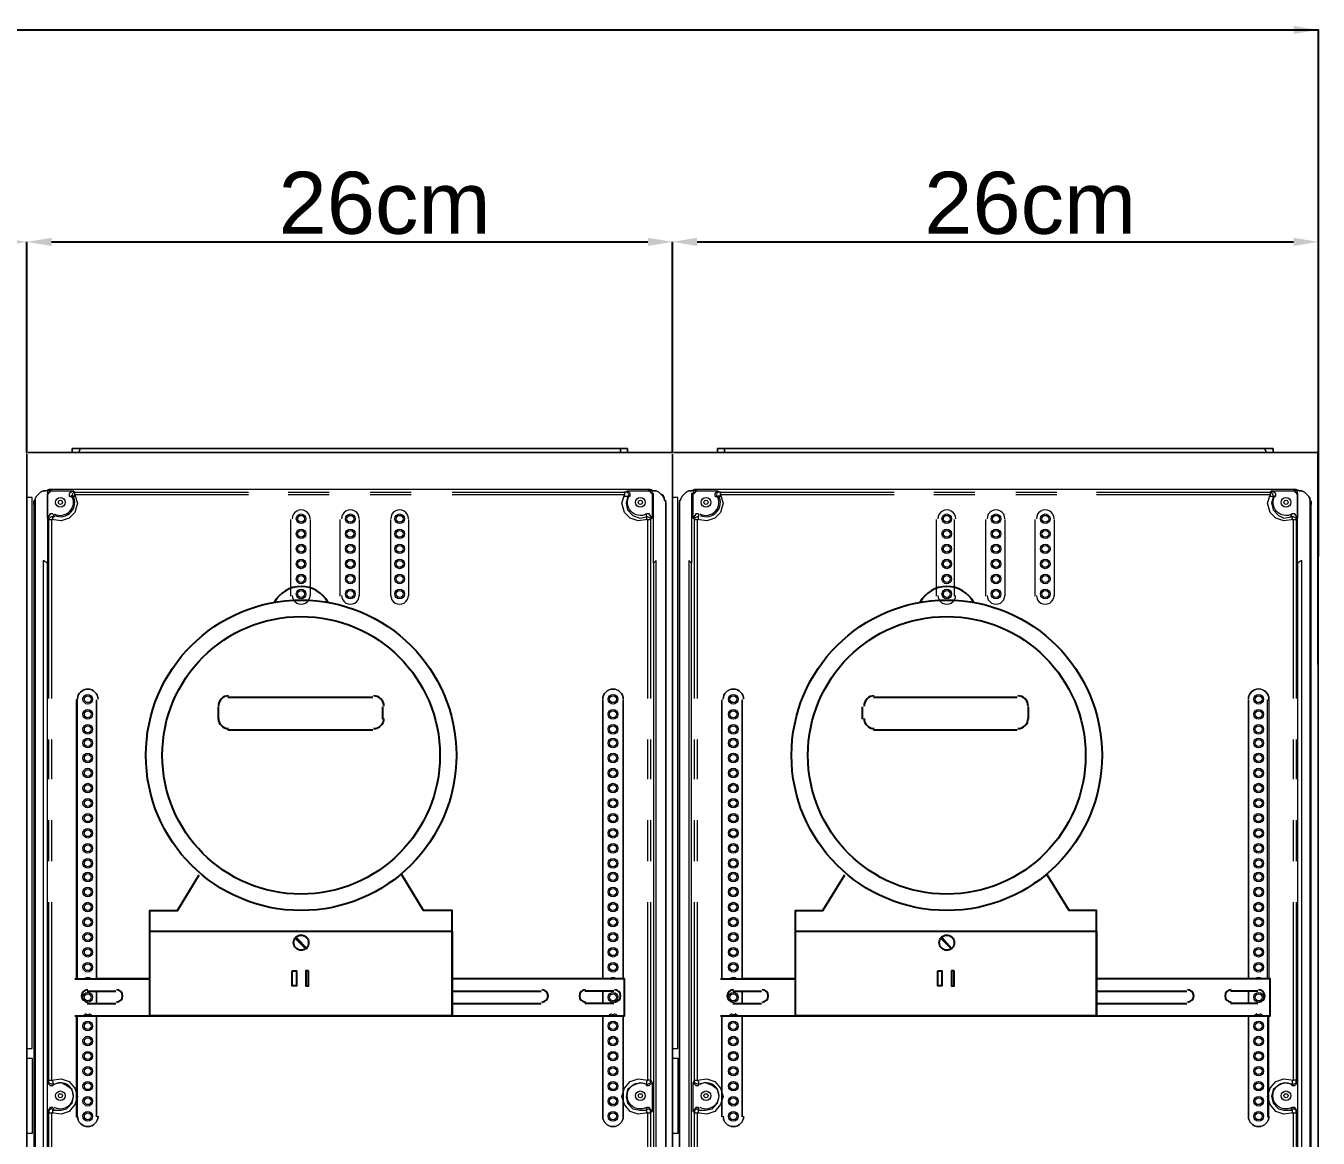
# Model space of a CAD drawing. Header units: millimetres. Extents: x -305 to 1353, y -289 to 1176.
# Drawn here: x -98.4 to -45.3, y 446.4 to 492.1 of the extents above; entities that cross this region are included whole.
import ezdxf

# ---------------------------------------------------------------- set-up
doc = ezdxf.new("R2010")
doc.units = ezdxf.units.MM
doc.header["$MEASUREMENT"] = 0
doc.layers.add('PDF_0', color=7, linetype='Continuous')
doc.layers.add('PDF_Text', color=7, linetype='Continuous')
doc.styles.add('PDF Arial', font='arial.ttf')

msp = doc.modelspace()

# ---------------------------------------------------------------- linework, layer by layer
at = {"layer": 'PDF_0', "color": 150, "lineweight": 25, "true_color": 0x007eff}
for points in [[(-230.815, 478.98), (-230.815, 491.896), (-45.328, 491.896), (-45.328, 470.276)], [(-98.34, 474.544), (-98.34, 483.192)], [(-97.329, 483.192), (-72.845, 483.192)], [(-71.834, 474.544), (-71.834, 483.192)], [(-70.823, 483.192), (-46.339, 483.192)]]:
    msp.add_lwpolyline(points, dxfattribs=at)
at = {"layer": 'PDF_0', "lineweight": 18}
for points in [[(-98.34, 421.587), (-98.34, 474.487), (-98.34, 421.587)], [(-98.34, 474.487), (-98.34, 421.587)], [(-98.284, 474.544), (-71.89, 474.544)], [(-71.834, 421.587), (-71.834, 474.487), (-71.834, 421.587)], [(-71.834, 474.487), (-71.834, 421.587)], [(-71.778, 474.544), (-45.384, 474.544)], [(-45.328, 421.587), (-45.328, 474.487), (-45.328, 421.587)], [(-45.328, 474.487), (-45.328, 421.587)], [(-72.62, 469.995), (-72.62, 472.859), (-72.676, 472.859), (-72.676, 472.915), (-72.676, 472.971), (-72.733, 472.971), (-72.789, 473.027), (-97.386, 473.027), (-97.442, 472.971), (-97.498, 472.971), (-97.498, 472.915), (-97.498, 472.859), (-97.498, 469.995)], [(-97.273, 472.017), (-97.386, 472.017), (-97.498, 471.848), (-97.498, 472.803), (-97.498, 472.859), (-97.442, 472.859), (-97.442, 472.915), (-97.386, 472.915), (-97.386, 472.971), (-97.329, 472.971), (-96.431, 472.971), (-96.599, 472.859), (-96.599, 472.747)], [(-72.733, 473.027), (-97.442, 473.027)], [(-46.17, 469.995), (-46.17, 472.859), (-46.17, 472.915), (-46.17, 472.971), (-46.226, 472.971), (-46.283, 473.027), (-70.879, 473.027), (-70.935, 472.971), (-70.992, 472.971), (-70.992, 472.915), (-70.992, 472.859), (-71.048, 472.859), (-71.048, 469.995)], [(-70.767, 472.017), (-70.879, 472.017), (-70.992, 471.848), (-70.992, 472.803), (-70.992, 472.859), (-70.935, 472.859), (-70.935, 472.915), (-70.879, 472.915), (-70.879, 472.971), (-70.823, 472.971), (-69.981, 472.971), (-70.093, 472.859), (-70.093, 472.747)], [(-46.226, 473.027), (-70.935, 473.027)], [(-98.34, 450.059), (-98.116, 450.059), (-98.116, 472.69), (-98.34, 472.69)], [(-98.059, 472.41), (-98.059, 421.812)], [(-98.059, 472.41), (-98.059, 472.41)], [(-98.003, 472.578), (-98.003, 421.812)], [(-72.115, 472.41), (-72.115, 421.812), (-72.115, 472.578)], [(-71.834, 450.059), (-71.609, 450.059), (-71.609, 472.69), (-71.834, 472.69)], [(-71.553, 472.578), (-71.553, 421.812), (-71.553, 472.41)], [(-71.553, 472.41), (-71.553, 472.41)], [(-45.665, 472.578), (-45.665, 421.812), (-45.609, 421.812), (-45.609, 472.41)], [(-87.502, 468.647), (-87.502, 471.792)], [(-86.716, 471.792), (-86.716, 468.647)], [(-85.48, 468.647), (-85.48, 471.792)], [(-84.694, 471.792), (-84.694, 468.647)], [(-83.402, 468.647), (-83.402, 471.792)], [(-82.672, 471.792), (-82.672, 468.647)], [(-60.996, 468.647), (-60.996, 471.792)], [(-60.266, 471.792), (-60.266, 468.647)], [(-58.974, 468.647), (-58.974, 471.792)], [(-58.188, 471.792), (-58.188, 468.647)], [(-56.952, 468.647), (-56.952, 471.792)], [(-56.166, 471.792), (-56.166, 468.647)], [(-97.498, 423.16), (-97.498, 469.995), (-97.666, 470.107), (-97.666, 423.16)], [(-97.666, 470.107), (-97.666, 423.16), (-97.666, 422.935), (-97.61, 422.767), (-97.498, 422.598), (-97.386, 422.486), (-97.273, 422.374), (-97.105, 422.261), (-96.88, 422.205), (-96.712, 422.205), (-73.463, 422.205), (-73.238, 422.205), (-73.069, 422.261), (-72.901, 422.374), (-72.789, 422.486), (-72.676, 422.598), (-72.564, 422.767), (-72.508, 422.935), (-72.508, 423.16), (-72.508, 470.107)], [(-72.508, 423.16), (-72.508, 470.107), (-72.62, 469.995), (-72.62, 423.16)], [(-71.048, 423.16), (-71.048, 469.995), (-71.16, 470.107), (-71.16, 423.16)], [(-71.16, 470.107), (-71.16, 423.16), (-71.16, 422.935), (-71.104, 422.767), (-70.992, 422.598), (-70.879, 422.486), (-70.767, 422.374), (-70.599, 422.261), (-70.43, 422.205), (-70.205, 422.205), (-46.956, 422.205), (-46.788, 422.205), (-46.563, 422.261), (-46.395, 422.374), (-46.283, 422.486), (-46.17, 422.598), (-46.058, 422.767), (-46.002, 422.935), (-46.002, 423.16), (-46.002, 470.107)], [(-46.002, 423.16), (-46.002, 470.107), (-46.17, 469.995), (-46.17, 423.16)], [(-97.498, 469.995), (-97.498, 469.995)], [(-71.048, 469.995), (-71.048, 469.995)], [(-96.262, 452.923), (-96.262, 464.379), (-96.319, 464.379), (-96.319, 452.923)], [(-95.476, 464.379), (-95.476, 464.379)], [(-74.698, 464.379), (-74.698, 464.379)], [(-73.856, 464.379), (-73.856, 464.379)], [(-69.812, 464.379), (-69.812, 464.379)], [(-68.97, 464.379), (-68.97, 464.379)], [(-48.192, 464.379), (-48.192, 464.379)], [(-47.406, 452.923), (-47.406, 464.379), (-47.349, 464.379), (-47.349, 452.923)], [(-96.319, 451.407), (-96.319, 447.251), (-96.262, 447.251), (-96.262, 451.407)], [(-47.406, 451.407), (-47.406, 447.251), (-47.349, 447.251), (-47.349, 451.407)], [(-98.34, 449.666), (-98.116, 449.666), (-98.116, 446.577), (-98.34, 446.577)], [(-71.834, 449.666), (-71.609, 449.666), (-71.609, 446.577), (-71.834, 446.577)], [(-97.273, 447.644), (-97.386, 447.644), (-97.498, 447.476), (-97.498, 448.655), (-97.386, 448.543), (-97.273, 448.543)], [(-70.767, 447.644), (-70.879, 447.644), (-70.992, 447.476), (-70.992, 448.655), (-70.879, 448.543), (-70.767, 448.543)]]:
    msp.add_lwpolyline(points, dxfattribs=at)
for points in [[(-98.34, 421.587), (-98.34, 474.487)], [(-98.284, 474.544), (-71.89, 474.544)], [(-96.487, 474.544), (-96.487, 474.712), (-96.15, 474.712), (-73.968, 474.712), (-73.687, 474.712), (-73.687, 474.544), (-73.687, 474.712), (-73.968, 474.712), (-96.15, 474.712), (-96.487, 474.712)], [(-71.834, 421.587), (-71.834, 474.487)], [(-71.778, 474.544), (-45.384, 474.544)], [(-69.981, 474.544), (-69.981, 474.712), (-69.7, 474.712), (-47.518, 474.712), (-47.181, 474.712), (-47.181, 474.544), (-47.181, 474.712), (-47.518, 474.712), (-69.7, 474.712), (-69.981, 474.712)], [(-98.059, 472.41), (-98.059, 472.522), (-98.003, 472.634), (-97.947, 472.747), (-97.891, 472.803), (-97.779, 472.915), (-97.666, 472.971), (-97.554, 472.971), (-97.442, 473.027), (-97.554, 472.971), (-97.666, 472.971), (-97.779, 472.915), (-97.891, 472.803), (-97.947, 472.747), (-98.003, 472.634), (-98.059, 472.522)], [(-72.733, 473.027), (-72.62, 472.971), (-72.508, 472.971), (-72.396, 472.915), (-72.339, 472.859), (-72.227, 472.803), (-72.171, 472.69), (-72.171, 472.578), (-72.115, 472.522), (-72.115, 472.41), (-72.115, 472.522), (-72.171, 472.634), (-72.227, 472.747), (-72.283, 472.803), (-72.396, 472.915), (-72.508, 472.971), (-72.62, 472.971)], [(-71.553, 472.41), (-71.553, 472.522), (-71.497, 472.634), (-71.441, 472.747), (-71.385, 472.803), (-71.272, 472.915), (-71.16, 472.971), (-71.048, 472.971), (-70.935, 473.027), (-71.048, 472.971), (-71.16, 472.971), (-71.272, 472.915), (-71.385, 472.803), (-71.441, 472.747), (-71.497, 472.634), (-71.553, 472.522)], [(-46.226, 473.027), (-46.114, 472.971), (-46.002, 472.971), (-45.889, 472.915), (-45.833, 472.859), (-45.777, 472.803), (-45.665, 472.69), (-45.665, 472.578), (-45.609, 472.522), (-45.609, 472.41), (-45.609, 472.522), (-45.665, 472.634), (-45.721, 472.747), (-45.777, 472.803), (-45.889, 472.915), (-46.002, 472.971), (-46.114, 472.971)], [(-95.476, 452.923), (-95.476, 464.379)], [(-74.698, 464.379), (-74.698, 452.923)], [(-73.856, 452.923), (-73.856, 464.379)], [(-69.812, 464.379), (-69.812, 452.923)], [(-68.97, 452.923), (-68.97, 464.379)], [(-48.192, 464.379), (-48.192, 452.923)], [(-95.476, 451.912), (-95.476, 452.418)], [(-74.698, 452.418), (-74.698, 451.912)], [(-68.97, 451.912), (-68.97, 452.418)], [(-48.192, 452.418), (-48.192, 451.912)], [(-95.476, 447.251), (-95.476, 451.407)], [(-74.698, 447.251), (-74.698, 451.407)], [(-73.856, 447.251), (-73.856, 451.407)], [(-69.812, 451.407), (-69.812, 447.251)], [(-68.97, 447.251), (-68.97, 451.407)], [(-48.192, 447.251), (-48.192, 451.407)]]:
    msp.add_lwpolyline(points, close=True, dxfattribs=at)
at = {"layer": 'PDF_0', "lineweight": 0}
for points in [[(-96.206, 474.544), (-96.15, 474.712)], [(-73.968, 474.712), (-73.968, 474.544)], [(-69.7, 474.544), (-69.7, 474.712)], [(-47.518, 474.712), (-47.462, 474.544)], [(-73.8, 472.915), (-73.8, 472.803), (-73.8, 472.747), (-73.743, 472.747), (-73.687, 472.747), (-73.687, 472.69), (-73.631, 472.803), (-73.687, 472.915)], [(-47.293, 472.915), (-47.293, 472.803), (-47.293, 472.747), (-47.237, 472.747), (-47.181, 472.747), (-47.181, 472.69), (-47.181, 472.803), (-47.237, 472.915)]]:
    msp.add_lwpolyline(points, close=True, dxfattribs=at)
at = {"layer": 'PDF_0', "lineweight": 25}
for points in [[(-45.328, 465.839), (-45.328, 474.6)], [(-90.085, 464.492), (-84.132, 464.492)], [(-63.579, 464.492), (-57.682, 464.492)], [(-90.478, 463.593), (-90.478, 464.098)], [(-83.739, 464.098), (-83.739, 463.593)], [(-64.028, 463.593), (-64.028, 464.098)], [(-57.233, 464.098), (-57.233, 463.593)], [(-84.132, 463.144), (-90.085, 463.144)], [(-57.682, 463.144), (-63.579, 463.144)], [(-93.286, 451.407), (-93.286, 455.731), (-92.163, 455.731), (-91.264, 457.191)], [(-80.875, 451.407), (-80.875, 455.731), (-82.055, 455.731), (-82.953, 457.191)], [(-66.78, 451.407), (-66.78, 455.731), (-65.657, 455.731), (-64.758, 457.191)], [(-54.425, 451.407), (-54.425, 455.731), (-55.548, 455.731), (-56.447, 457.191)], [(-87.333, 454.608), (-86.884, 454.159)], [(-87.277, 454.608), (-86.828, 454.159)], [(-60.827, 454.608), (-60.378, 454.159), (-60.771, 454.608)], [(-96.375, 451.407), (-73.8, 451.407), (-73.8, 452.923), (-80.875, 452.923)], [(-96.375, 452.923), (-93.286, 452.923), (-95.476, 452.923)], [(-69.869, 451.407), (-47.293, 451.407), (-47.293, 452.923), (-54.425, 452.923)], [(-69.869, 452.923), (-66.78, 452.923), (-68.97, 452.923)], [(-95.869, 452.418), (-94.69, 452.418)], [(-80.875, 452.418), (-77.225, 452.418)], [(-74.249, 452.418), (-75.428, 452.418)], [(-69.363, 452.418), (-68.184, 452.418)], [(-54.425, 452.418), (-50.719, 452.418)], [(-47.799, 452.418), (-48.922, 452.418)], [(-95.869, 451.912), (-94.69, 451.912)], [(-80.875, 451.912), (-77.225, 451.912)], [(-74.249, 451.912), (-75.428, 451.912)], [(-69.363, 451.912), (-68.184, 451.912)], [(-54.425, 451.912), (-50.719, 451.912)], [(-47.799, 451.912), (-48.922, 451.912)]]:
    msp.add_lwpolyline(points, dxfattribs=at)
at = {"layer": 'PDF_0', "lineweight": 0}
for points in [[(-97.498, 472.803), (-97.498, 472.859)], [(-97.386, 473.027), (-97.329, 472.971)], [(-96.487, 472.69), (-96.487, 472.747), (-96.431, 472.747), (-96.375, 472.747), (-96.375, 472.803), (-96.262, 472.466), (-96.375, 472.073), (-96.599, 471.848), (-96.936, 471.736), (-97.329, 471.792), (-97.273, 471.792), (-97.273, 471.848), (-97.273, 471.904), (-97.217, 471.904)], [(-89.243, 472.803), (-96.375, 472.803), (-96.375, 472.915), (-96.431, 472.915), (-96.487, 472.803), (-96.487, 472.69), (-96.599, 472.747)], [(-96.431, 472.971), (-96.375, 472.915), (-89.243, 472.915)], [(-87.614, 472.915), (-85.929, 472.915)], [(-85.929, 472.803), (-87.614, 472.803)], [(-84.245, 472.915), (-82.56, 472.915)], [(-82.56, 472.803), (-84.245, 472.803)], [(-80.875, 472.915), (-73.8, 472.915), (-73.687, 472.971)], [(-73.575, 472.747), (-73.687, 472.69), (-73.743, 472.466), (-73.687, 472.185), (-73.463, 471.96), (-73.182, 471.848), (-72.901, 471.904), (-72.901, 471.848), (-72.901, 471.792), (-72.845, 471.792), (-73.238, 471.736), (-73.575, 471.848), (-73.8, 472.073), (-73.912, 472.466), (-73.8, 472.803), (-80.875, 472.803)], [(-72.845, 472.971), (-72.789, 473.027)], [(-72.62, 472.859), (-72.676, 472.803)], [(-70.992, 472.803), (-71.048, 472.859)], [(-70.879, 473.027), (-70.823, 472.971)], [(-69.981, 472.69), (-69.981, 472.747), (-69.925, 472.747), (-69.869, 472.747), (-69.869, 472.803), (-69.756, 472.466), (-69.869, 472.073), (-70.093, 471.848), (-70.43, 471.736), (-70.823, 471.792), (-70.767, 471.792), (-70.767, 471.848), (-70.767, 471.904)], [(-62.737, 472.803), (-69.869, 472.803), (-69.869, 472.915), (-69.981, 472.915), (-70.037, 472.803), (-69.981, 472.69), (-70.093, 472.747)], [(-69.981, 472.971), (-69.869, 472.915), (-62.737, 472.915)], [(-61.108, 472.915), (-59.423, 472.915)], [(-59.423, 472.803), (-61.108, 472.803)], [(-57.739, 472.915), (-56.054, 472.915)], [(-56.054, 472.803), (-57.739, 472.803)], [(-54.425, 472.915), (-47.293, 472.915), (-47.237, 472.971)], [(-47.069, 472.747), (-47.181, 472.69), (-47.237, 472.466), (-47.181, 472.185), (-46.956, 471.96), (-46.732, 471.848), (-46.451, 471.904), (-46.395, 471.904), (-46.395, 471.848), (-46.395, 471.792), (-46.339, 471.792), (-46.732, 471.736), (-47.069, 471.848), (-47.293, 472.073), (-47.406, 472.466), (-47.293, 472.803), (-54.425, 472.803)], [(-46.339, 472.971), (-46.283, 473.027)], [(-46.17, 472.859), (-46.17, 472.803)], [(-97.442, 464.435), (-97.442, 471.792), (-97.498, 471.848)], [(-97.273, 472.017), (-97.217, 471.904), (-97.329, 471.904), (-97.442, 471.848), (-97.442, 471.792), (-97.329, 471.792), (-97.329, 464.435)], [(-72.845, 464.435), (-72.845, 471.792), (-72.733, 471.792), (-72.733, 471.848), (-72.845, 471.904), (-72.901, 471.904), (-72.901, 472.017)], [(-72.676, 471.848), (-72.733, 471.792), (-72.733, 464.435)], [(-70.935, 464.435), (-70.935, 471.792), (-70.992, 471.848)], [(-70.767, 472.017), (-70.767, 471.904), (-70.823, 471.904), (-70.935, 471.848), (-70.935, 471.792), (-70.823, 471.792), (-70.823, 464.435)], [(-46.339, 464.435), (-46.339, 471.792), (-46.226, 471.792), (-46.226, 471.848), (-46.339, 471.904), (-46.451, 471.904), (-46.395, 472.017)], [(-46.17, 471.848), (-46.226, 471.792), (-46.226, 464.435)], [(-97.442, 461.122), (-97.442, 462.751)], [(-97.329, 462.751), (-97.329, 461.122)], [(-72.845, 461.122), (-72.845, 462.751)], [(-72.733, 462.751), (-72.733, 461.122)], [(-70.935, 461.122), (-70.935, 462.751)], [(-70.823, 462.751), (-70.823, 461.122)], [(-46.339, 461.122), (-46.339, 462.751)], [(-46.226, 462.751), (-46.226, 461.122)], [(-97.442, 457.753), (-97.442, 459.437)], [(-97.329, 459.437), (-97.329, 457.753)], [(-72.845, 457.753), (-72.845, 459.437)], [(-72.733, 459.437), (-72.733, 457.753)], [(-70.935, 457.753), (-70.935, 459.437)], [(-70.823, 459.437), (-70.823, 457.753)], [(-46.339, 457.753), (-46.339, 459.437)], [(-46.226, 459.437), (-46.226, 457.753)], [(-97.498, 448.655), (-97.442, 448.768), (-97.442, 456.068)], [(-97.329, 456.068), (-97.329, 448.768), (-97.273, 448.711), (-97.273, 448.655), (-97.273, 448.599), (-97.217, 448.599), (-97.329, 448.599), (-97.442, 448.655), (-97.442, 448.768), (-97.329, 448.768), (-96.936, 448.824), (-96.599, 448.711), (-96.375, 448.431), (-96.262, 448.094), (-96.375, 447.757), (-96.599, 447.476), (-96.936, 447.364), (-97.329, 447.42), (-97.273, 447.42), (-97.273, 447.476), (-97.273, 447.532), (-97.217, 447.532), (-96.936, 447.532), (-96.712, 447.588), (-96.487, 447.813), (-96.431, 448.094), (-96.487, 448.374), (-96.712, 448.543), (-96.936, 448.655), (-97.217, 448.599), (-97.273, 448.543)], [(-72.845, 440.063), (-72.845, 447.42), (-72.733, 447.42), (-72.733, 447.532), (-72.845, 447.588), (-72.901, 447.532), (-72.901, 447.476), (-72.901, 447.42), (-72.845, 447.42), (-73.238, 447.364), (-73.575, 447.476), (-73.8, 447.757), (-73.912, 448.094), (-73.8, 448.431), (-73.575, 448.711), (-73.238, 448.824), (-72.845, 448.768), (-72.901, 448.711), (-72.901, 448.655), (-72.901, 448.599), (-72.845, 448.599), (-72.733, 448.655), (-72.733, 448.768), (-72.845, 448.768), (-72.845, 456.068)], [(-72.733, 456.068), (-72.733, 448.768), (-72.676, 448.655)], [(-70.992, 448.655), (-70.935, 448.768), (-70.935, 456.068)], [(-70.823, 456.068), (-70.823, 448.768), (-70.767, 448.711), (-70.767, 448.655), (-70.767, 448.599), (-70.823, 448.599), (-70.935, 448.655), (-70.935, 448.768), (-70.823, 448.768), (-70.43, 448.824), (-70.093, 448.711), (-69.869, 448.431), (-69.756, 448.094), (-69.869, 447.757), (-70.093, 447.476), (-70.43, 447.364), (-70.823, 447.42), (-70.767, 447.42), (-70.767, 447.476), (-70.767, 447.532), (-70.486, 447.532), (-70.205, 447.588), (-69.981, 447.813), (-69.925, 448.094), (-69.981, 448.374), (-70.205, 448.543), (-70.486, 448.655), (-70.767, 448.599), (-70.767, 448.543)], [(-46.339, 440.063), (-46.339, 447.42), (-46.226, 447.42), (-46.226, 447.532), (-46.339, 447.588), (-46.451, 447.532), (-46.395, 447.532), (-46.395, 447.476), (-46.395, 447.42), (-46.339, 447.42), (-46.732, 447.364), (-47.069, 447.476), (-47.293, 447.757), (-47.406, 448.094), (-47.293, 448.431), (-47.069, 448.711), (-46.732, 448.824), (-46.339, 448.768), (-46.395, 448.711), (-46.395, 448.655), (-46.395, 448.599), (-46.451, 448.599), (-46.339, 448.599), (-46.226, 448.655), (-46.226, 448.768), (-46.339, 448.768), (-46.339, 456.068)], [(-46.226, 456.068), (-46.226, 448.768), (-46.17, 448.655)], [(-72.901, 448.543), (-72.901, 448.599), (-73.182, 448.655), (-73.463, 448.543), (-73.687, 448.374), (-73.743, 448.094), (-73.687, 447.813), (-73.463, 447.588), (-73.182, 447.532), (-72.901, 447.532), (-72.901, 447.644)], [(-46.395, 448.543), (-46.451, 448.599), (-46.732, 448.655), (-46.956, 448.543), (-47.181, 448.374), (-47.237, 448.094), (-47.181, 447.813), (-46.956, 447.588), (-46.732, 447.532), (-46.451, 447.532), (-46.395, 447.644)], [(-97.442, 440.063), (-97.442, 447.42), (-97.498, 447.476)], [(-97.273, 447.644), (-97.217, 447.532), (-97.329, 447.588), (-97.442, 447.532), (-97.442, 447.42), (-97.329, 447.42), (-97.329, 440.063)], [(-72.676, 447.476), (-72.733, 447.42), (-72.733, 440.063)], [(-70.935, 440.063), (-70.935, 447.42), (-70.992, 447.476)], [(-70.767, 447.644), (-70.767, 447.532), (-70.823, 447.588), (-70.935, 447.532), (-70.935, 447.42), (-70.823, 447.42), (-70.823, 440.063)], [(-46.17, 447.476), (-46.226, 447.42), (-46.226, 440.063)]]:
    msp.add_lwpolyline(points, dxfattribs=at)
at = {"layer": 'PDF_0', "lineweight": 18}
for points in [[(-73.575, 472.747), (-73.575, 472.859), (-73.687, 472.971), (-72.845, 472.971), (-72.789, 472.971), (-72.733, 472.915), (-72.676, 472.859), (-72.676, 472.803), (-72.676, 471.848), (-72.789, 472.017), (-72.901, 472.017, -0.775511), (-73.601, 472.784)], [(-47.069, 472.747), (-47.069, 472.859), (-47.237, 472.971), (-46.339, 472.971), (-46.283, 472.971), (-46.283, 472.915), (-46.226, 472.915), (-46.226, 472.859), (-46.17, 472.859), (-46.17, 472.803), (-46.17, 471.848), (-46.283, 472.017), (-46.395, 472.017, -0.775511), (-47.095, 472.784)], [(-72.901, 448.543), (-72.789, 448.543), (-72.676, 448.655), (-72.676, 447.476), (-72.789, 447.644), (-72.901, 447.644, -1.671606), (-72.901, 448.592)], [(-46.395, 448.543), (-46.283, 448.543), (-46.17, 448.655), (-46.17, 447.476), (-46.283, 447.644), (-46.395, 447.644, -1.671606), (-46.395, 448.592)]]:
    msp.add_lwpolyline(points, format="xyb", dxfattribs=at)
for points in [[(-95.42, 464.407, 0.999967), (-96.262, 464.407, -0.999967)], [(-73.856, 464.407, 0.999967), (-74.698, 464.407, -0.999967)], [(-68.914, 464.407, 0.999967), (-69.756, 464.407, -0.999967)], [(-47.349, 464.407, 0.999967), (-48.192, 464.407, -0.999967)], [(-96.262, 447.279, 0.999977), (-95.42, 447.279, -0.999977)], [(-74.698, 447.279, 0.999977), (-73.856, 447.279, -0.999977)], [(-69.756, 447.279, 0.999977), (-68.914, 447.279, -0.999977)], [(-48.192, 447.279, 0.999977), (-47.349, 447.279, -0.999977)]]:
    msp.add_lwpolyline(points, format="xyb", close=True, dxfattribs=at)
at = {"layer": 'PDF_0', "lineweight": 25}
for points in [[(-93.286, 454.889), (-80.875, 454.889), (-80.875, 451.407), (-93.286, 451.407)], [(-66.78, 454.889), (-54.425, 454.889), (-54.425, 451.407), (-66.78, 451.407)], [(-87.446, 453.26), (-87.277, 453.26), (-87.277, 452.642), (-87.446, 452.642)], [(-86.772, 453.26), (-86.884, 453.26), (-86.884, 452.642), (-86.772, 452.642)], [(-60.94, 453.26), (-60.771, 453.26), (-60.771, 452.642), (-60.94, 452.642)], [(-60.266, 453.26), (-60.378, 453.26), (-60.378, 452.642), (-60.266, 452.642)]]:
    msp.add_lwpolyline(points, close=True, dxfattribs=at)
for points in [[(-95.841, 452.474, 0.414167), (-96.094, 452.221, 0.414167), (-95.841, 451.968)], [(-94.662, 451.968, 0.414167), (-94.409, 452.221, 0.414167), (-94.662, 452.474)], [(-77.197, 451.968, 0.414167), (-76.944, 452.221, 0.414167), (-77.197, 452.474)], [(-75.4, 452.474, 0.414167), (-75.653, 452.221, 0.414167), (-75.4, 451.968)], [(-74.221, 451.968, 0.414167), (-73.968, 452.221, 0.414167), (-74.221, 452.474)], [(-69.335, 452.474, 0.414167), (-69.588, 452.221, 0.414167), (-69.335, 451.968)], [(-68.156, 451.968, 0.414167), (-67.903, 452.221, 0.414167), (-68.156, 452.474)], [(-50.691, 451.968, 0.414167), (-50.438, 452.221, 0.414167), (-50.691, 452.474)], [(-48.894, 452.474, 0.414167), (-49.147, 452.221, 0.414167), (-48.894, 451.968)], [(-47.771, 451.968, 0.414167), (-47.518, 452.221, 0.414167), (-47.771, 452.474)]]:
    msp.add_lwpolyline(points, format="xyb", dxfattribs=at)
at = {"layer": 'PDF_0', "lineweight": 18}
for centre, radius in [((-96.964, 472.494), 0.197), ((-96.964, 472.494), 0.0843), ((-73.154, 472.494), 0.197), ((-73.154, 472.494), 0.0843), ((-70.458, 472.494), 0.197), ((-70.458, 472.494), 0.0843), ((-46.648, 472.494), 0.197), ((-46.647, 472.494), 0.0843), ((-87.081, 471.82), 0.197), ((-87.081, 471.82), 0.14), ((-85.059, 471.82), 0.197), ((-85.059, 471.82), 0.14), ((-83.037, 471.82), 0.197), ((-83.037, 471.82), 0.14), ((-60.575, 471.82), 0.197), ((-60.575, 471.82), 0.14), ((-58.553, 471.82), 0.197), ((-58.553, 471.82), 0.14), ((-56.531, 471.82), 0.197), ((-56.531, 471.82), 0.14), ((-87.081, 471.202), 0.197), ((-87.081, 471.202), 0.14), ((-85.059, 471.202), 0.197), ((-85.059, 471.202), 0.14), ((-83.037, 471.202), 0.197), ((-83.037, 471.202), 0.14), ((-60.575, 471.202), 0.197), ((-60.575, 471.202), 0.14), ((-58.553, 471.202), 0.197), ((-58.553, 471.202), 0.14), ((-56.531, 471.202), 0.197), ((-56.531, 471.202), 0.14), ((-87.081, 470.585), 0.197), ((-87.081, 470.585), 0.14), ((-85.059, 470.585), 0.197), ((-85.059, 470.585), 0.14), ((-83.037, 470.585), 0.197), ((-83.037, 470.585), 0.14), ((-60.575, 470.585), 0.197), ((-60.575, 470.585), 0.14), ((-58.553, 470.585), 0.197), ((-58.553, 470.585), 0.14), ((-56.531, 470.585), 0.197), ((-56.531, 470.585), 0.14), ((-87.081, 469.967), 0.197), ((-87.081, 469.967), 0.14), ((-85.059, 469.967), 0.197), ((-85.059, 469.967), 0.14), ((-83.037, 469.967), 0.197), ((-83.037, 469.967), 0.14), ((-60.575, 469.967), 0.197), ((-60.575, 469.967), 0.14), ((-58.553, 469.967), 0.197), ((-58.553, 469.967), 0.14), ((-56.531, 469.967), 0.197), ((-56.531, 469.967), 0.14), ((-87.081, 469.349), 0.197), ((-85.059, 469.349), 0.197), ((-83.037, 469.349), 0.197), ((-60.575, 469.349), 0.197), ((-58.553, 469.349), 0.197), ((-56.531, 469.349), 0.197), ((-87.081, 469.349), 0.14), ((-85.059, 469.349), 0.14), ((-83.037, 469.349), 0.14), ((-60.575, 469.349), 0.14), ((-58.553, 469.349), 0.14), ((-56.531, 469.349), 0.14), ((-87.081, 468.731), 0.197), ((-87.081, 468.731), 0.14), ((-85.059, 468.731), 0.197), ((-85.059, 468.731), 0.14), ((-83.037, 468.731), 0.197), ((-83.037, 468.731), 0.14), ((-60.575, 468.731), 0.197), ((-60.575, 468.731), 0.14), ((-58.553, 468.731), 0.197), ((-58.553, 468.731), 0.14), ((-56.531, 468.731), 0.197), ((-56.531, 468.731), 0.14), ((-95.841, 464.407), 0.197), ((-95.841, 464.407), 0.14), ((-74.277, 464.407), 0.197), ((-74.277, 464.407), 0.14), ((-69.335, 464.407), 0.197), ((-69.335, 464.407), 0.14), ((-47.771, 464.407), 0.197), ((-47.771, 464.407), 0.14), ((-95.841, 463.79), 0.197), ((-95.841, 463.79), 0.14), ((-74.277, 463.79), 0.197), ((-74.277, 463.79), 0.14), ((-69.335, 463.79), 0.197), ((-69.335, 463.79), 0.14), ((-47.771, 463.79), 0.197), ((-47.771, 463.79), 0.14), ((-95.841, 463.172), 0.197), ((-95.841, 463.172), 0.14), ((-74.277, 463.172), 0.197), ((-74.277, 463.172), 0.14), ((-69.335, 463.172), 0.197), ((-69.335, 463.172), 0.14), ((-47.771, 463.172), 0.197), ((-47.771, 463.172), 0.14), ((-95.841, 462.61), 0.197), ((-95.841, 462.61), 0.14), ((-74.277, 462.61), 0.197), ((-74.277, 462.61), 0.14), ((-69.335, 462.61), 0.197), ((-69.335, 462.61), 0.14), ((-47.771, 462.61), 0.197), ((-47.771, 462.61), 0.14), ((-95.841, 461.993), 0.197), ((-95.841, 461.993), 0.14), ((-74.277, 461.993), 0.197), ((-74.277, 461.993), 0.14), ((-69.335, 461.993), 0.197), ((-69.335, 461.993), 0.14), ((-47.771, 461.993), 0.197), ((-47.771, 461.993), 0.14), ((-95.841, 461.375), 0.197), ((-95.841, 461.375), 0.14), ((-74.277, 461.375), 0.197), ((-74.277, 461.375), 0.14), ((-69.335, 461.375), 0.197), ((-69.335, 461.375), 0.14), ((-47.771, 461.375), 0.197), ((-47.771, 461.375), 0.14), ((-95.841, 460.757), 0.197), ((-95.841, 460.757), 0.14), ((-74.277, 460.757), 0.197), ((-74.277, 460.757), 0.14), ((-69.335, 460.757), 0.197), ((-69.335, 460.757), 0.14), ((-47.771, 460.757), 0.197), ((-47.771, 460.757), 0.14), ((-95.841, 460.139), 0.197), ((-95.841, 460.139), 0.14), ((-74.277, 460.139), 0.197), ((-74.277, 460.139), 0.14), ((-69.335, 460.139), 0.197), ((-69.335, 460.139), 0.14), ((-47.771, 460.139), 0.197), ((-47.771, 460.139), 0.14), ((-95.841, 459.522), 0.197), ((-95.841, 459.522), 0.14), ((-74.277, 459.522), 0.197), ((-74.277, 459.522), 0.14), ((-69.335, 459.522), 0.197), ((-69.335, 459.522), 0.14), ((-47.771, 459.522), 0.197), ((-47.771, 459.522), 0.14), ((-95.841, 458.904), 0.197), ((-95.841, 458.904), 0.14), ((-74.277, 458.904), 0.197), ((-74.277, 458.904), 0.14), ((-69.335, 458.904), 0.197), ((-69.335, 458.904), 0.14), ((-47.771, 458.904), 0.197), ((-47.771, 458.904), 0.14), ((-95.841, 458.286), 0.197), ((-95.841, 458.286), 0.14), ((-74.277, 458.286), 0.197), ((-74.277, 458.286), 0.14), ((-69.335, 458.286), 0.197), ((-69.335, 458.286), 0.14), ((-47.771, 458.286), 0.197), ((-47.771, 458.286), 0.14), ((-95.841, 457.668), 0.197), ((-74.277, 457.668), 0.197), ((-69.335, 457.668), 0.197), ((-47.771, 457.668), 0.197), ((-95.841, 457.668), 0.14), ((-74.277, 457.668), 0.14), ((-69.335, 457.668), 0.14), ((-47.771, 457.668), 0.14), ((-95.841, 457.107), 0.197), ((-95.841, 457.107), 0.14), ((-74.277, 457.107), 0.197), ((-74.277, 457.107), 0.14), ((-69.335, 457.107), 0.197), ((-69.335, 457.107), 0.14), ((-47.771, 457.107), 0.197), ((-47.771, 457.107), 0.14), ((-95.841, 456.489), 0.197), ((-95.841, 456.489), 0.14), ((-74.277, 456.489), 0.197), ((-74.277, 456.489), 0.14), ((-69.335, 456.489), 0.197), ((-69.335, 456.489), 0.14), ((-47.771, 456.489), 0.197), ((-47.771, 456.489), 0.14), ((-95.841, 455.871), 0.197), ((-95.841, 455.871), 0.14), ((-74.277, 455.871), 0.197), ((-74.277, 455.871), 0.14), ((-69.335, 455.871), 0.197), ((-69.335, 455.871), 0.14), ((-47.771, 455.871), 0.197), ((-47.771, 455.871), 0.14), ((-95.841, 455.254), 0.197), ((-95.841, 455.254), 0.14), ((-74.277, 455.254), 0.197), ((-74.277, 455.254), 0.14), ((-69.335, 455.254), 0.197), ((-69.335, 455.254), 0.14), ((-47.771, 455.254), 0.197), ((-47.771, 455.254), 0.14), ((-95.841, 454.636), 0.197), ((-95.841, 454.636), 0.14), ((-74.277, 454.636), 0.197), ((-74.277, 454.636), 0.14), ((-69.335, 454.636), 0.197), ((-69.335, 454.636), 0.14), ((-47.771, 454.636), 0.197), ((-47.771, 454.636), 0.14), ((-95.841, 454.018), 0.197), ((-95.841, 454.018), 0.14), ((-74.277, 454.018), 0.197), ((-74.277, 454.018), 0.14), ((-69.335, 454.018), 0.197), ((-69.335, 454.018), 0.14), ((-47.771, 454.018), 0.197), ((-47.771, 454.018), 0.14), ((-95.841, 453.4), 0.197), ((-95.841, 453.401), 0.14), ((-74.277, 453.4), 0.197), ((-74.277, 453.401), 0.14), ((-69.335, 453.4), 0.197), ((-69.335, 453.401), 0.14), ((-47.771, 453.4), 0.197), ((-47.771, 453.401), 0.14), ((-95.841, 452.165), 0.197), ((-95.841, 452.165), 0.14), ((-74.277, 452.165), 0.197), ((-74.277, 452.165), 0.14), ((-69.335, 452.165), 0.197), ((-69.335, 452.165), 0.14), ((-47.771, 452.165), 0.197), ((-47.771, 452.165), 0.14), ((-95.841, 450.986), 0.197), ((-95.841, 450.986), 0.14), ((-74.277, 450.986), 0.197), ((-74.277, 450.986), 0.14), ((-69.335, 450.986), 0.197), ((-69.335, 450.986), 0.14), ((-47.771, 450.986), 0.197), ((-47.771, 450.986), 0.14), ((-95.841, 450.368), 0.197), ((-95.841, 450.368), 0.14), ((-74.277, 450.368), 0.197), ((-74.277, 450.368), 0.14), ((-69.335, 450.368), 0.197), ((-69.335, 450.368), 0.14), ((-47.771, 450.368), 0.197), ((-47.771, 450.368), 0.14), ((-95.841, 449.75), 0.197), ((-74.277, 449.75), 0.197), ((-69.335, 449.75), 0.197), ((-47.771, 449.75), 0.197), ((-95.841, 449.75), 0.14), ((-74.277, 449.75), 0.14), ((-69.335, 449.75), 0.14), ((-47.771, 449.75), 0.14), ((-95.841, 449.133), 0.197), ((-95.841, 449.133), 0.14), ((-74.277, 449.133), 0.197), ((-74.277, 449.133), 0.14), ((-69.335, 449.133), 0.197), ((-69.335, 449.133), 0.14), ((-47.771, 449.133), 0.197), ((-47.771, 449.133), 0.14), ((-96.964, 448.122), 0.197), ((-95.841, 448.515), 0.197), ((-95.841, 448.515), 0.14), ((-74.277, 448.515), 0.197), ((-74.277, 448.515), 0.14), ((-73.154, 448.122), 0.197), ((-70.458, 448.122), 0.197), ((-69.335, 448.515), 0.197), ((-69.335, 448.515), 0.14), ((-47.771, 448.515), 0.197), ((-47.771, 448.515), 0.14), ((-46.648, 448.122), 0.197), ((-96.964, 448.122), 0.0843), ((-95.841, 447.897), 0.197), ((-95.841, 447.897), 0.14), ((-74.277, 447.897), 0.197), ((-74.277, 447.897), 0.14), ((-73.154, 448.122), 0.0843), ((-70.458, 448.122), 0.0843), ((-69.335, 447.897), 0.197), ((-69.335, 447.897), 0.14), ((-47.771, 447.897), 0.197), ((-47.771, 447.897), 0.14), ((-46.647, 448.122), 0.0843), ((-95.841, 447.279), 0.197), ((-95.841, 447.279), 0.14), ((-74.277, 447.279), 0.197), ((-74.277, 447.279), 0.14), ((-69.335, 447.279), 0.197), ((-69.335, 447.279), 0.14), ((-47.771, 447.279), 0.197), ((-47.771, 447.279), 0.14)]:
    msp.add_circle(centre, radius, dxfattribs=at)
at = {"layer": 'PDF_0', "lineweight": 25}
for centre, radius in [((-87.081, 462.105), 6.374), ((-60.574, 462.105), 6.374), ((-87.081, 462.105), 5.7), ((-60.575, 462.105), 5.7), ((-87.081, 454.411), 0.309), ((-60.575, 454.411), 0.309)]:
    msp.add_circle(centre, radius, dxfattribs=at)
at = {"layer": 'PDF_0', "lineweight": 18}
for centre, radius, start, end in [((-98.368, 474.516), 0.0281, 0.0209, 89.9791), ((-98.256, 474.516), 0.0281, 90.0209, 179.9791), ((-71.862, 474.516), 0.0281, 0.0209, 89.9791), ((-71.75, 474.516), 0.0281, 90.0209, 179.9791), ((-45.356, 474.516), 0.0281, 0.0209, 89.9791), ((-96.964, 472.494), 0.534, 241.7721, 32.9433), ((-96.964, 472.494), 0.59, 246.0948, 27.9838), ((-70.458, 472.494), 0.534, 241.7721, 32.9433), ((-70.458, 472.494), 0.59, 246.0948, 27.9838), ((-87.081, 471.82), 0.365, 359.9996, 180.0017), ((-85.059, 471.82), 0.365, 359.9996, 180.0017), ((-83.037, 471.82), 0.365, 359.9996, 180.0017), ((-60.574, 471.82), 0.365, 359.9996, 180.0017), ((-58.553, 471.82), 0.365, 359.9996, 180.0017), ((-56.531, 471.82), 0.365, 359.9996, 180.0017), ((-87.081, 468.675), 0.365, 179.9983, 0.0017), ((-85.059, 468.675), 0.365, 179.9983, 0.0017), ((-83.037, 468.675), 0.365, 179.9983, 0.0017), ((-60.575, 468.675), 0.365, 179.9983, 0.0017), ((-58.553, 468.675), 0.365, 179.9983, 0.0017), ((-56.531, 468.675), 0.365, 179.9983, 0.0017), ((-95.841, 452.783), 0.197, 49.2012, 130.7988), ((-95.841, 452.783), 0.14, 56.2723, 123.7277), ((-74.277, 452.783), 0.197, 49.2012, 130.7988), ((-74.277, 452.783), 0.14, 56.2723, 123.7277), ((-69.335, 452.783), 0.197, 49.2012, 130.7988), ((-69.335, 452.783), 0.14, 56.2723, 123.7277), ((-47.771, 452.783), 0.197, 49.2012, 130.7988), ((-47.771, 452.783), 0.14, 56.2723, 123.7277), ((-95.841, 451.603), 0.14, 224.7741, 315.2314), ((-74.277, 451.603), 0.14, 224.7741, 315.2314), ((-69.335, 451.603), 0.14, 224.7741, 315.2314), ((-47.771, 451.603), 0.14, 224.7741, 315.2314), ((-95.841, 451.603), 0.197, 219.8792, 320.1169), ((-74.277, 451.603), 0.197, 219.8792, 320.1169), ((-69.335, 451.603), 0.197, 219.8792, 320.1169), ((-47.771, 451.603), 0.197, 219.8792, 320.1169), ((-96.964, 448.122), 0.533, 241.7692, 118.2308), ((-70.458, 448.122), 0.533, 241.7692, 118.2308)]:
    msp.add_arc(centre, radius, start, end, dxfattribs=at)
at = {"layer": 'PDF_0', "lineweight": 25}
for centre, radius, start, end in [((-87.081, 467.777), 1.263, 28.601, 151.2064), ((-60.574, 467.777), 1.263, 28.601, 151.2064), ((-90.057, 464.126), 0.421, 90.0013, 179.9987), ((-84.104, 464.127), 0.421, 0.0024, 90.0052), ((-63.551, 464.126), 0.421, 90.0013, 179.9987), ((-57.654, 464.127), 0.421, 0.0024, 90.0052), ((-90.057, 463.621), 0.421, 180.0013, 269.9987), ((-84.104, 463.621), 0.421, 270.0013, 359.9987), ((-63.551, 463.621), 0.421, 180.0013, 269.9987), ((-57.654, 463.621), 0.421, 270.0013, 359.9987)]:
    msp.add_arc(centre, radius, start, end, dxfattribs=at)
at = {"layer": 'PDF_0', "color": 150, "true_color": 0x007eff, "transparency": 33554559}
for points in [[(-46.339, 492.065), (-46.339, 491.728), (-45.328, 491.896)], [(-99.351, 483.36), (-99.351, 483.023), (-98.34, 483.192)], [(-97.329, 483.36), (-97.329, 483.023), (-98.34, 483.192)], [(-72.845, 483.36), (-72.845, 483.023), (-71.834, 483.192)], [(-70.823, 483.36), (-70.823, 483.023), (-71.834, 483.192)], [(-70.823, 483.36), (-70.823, 483.023), (-71.834, 483.192)], [(-46.339, 483.36), (-46.339, 483.023), (-45.328, 483.192)]]:
    msp.add_solid(points, dxfattribs=at)

# ---------------------------------------------------------------- texts
at = {"layer": 'PDF_Text', "color": 30, "true_color": 0xff7e00, "char_height": 2.548, "attachment_point": 7, "style": 'PDF Arial'}
for insert in [(-88.007, 483.486), (-61.501, 483.486)]:
    msp.add_mtext('26cm', dxfattribs=dict(at, insert=insert))

doc.saveas('drawing.dxf')
